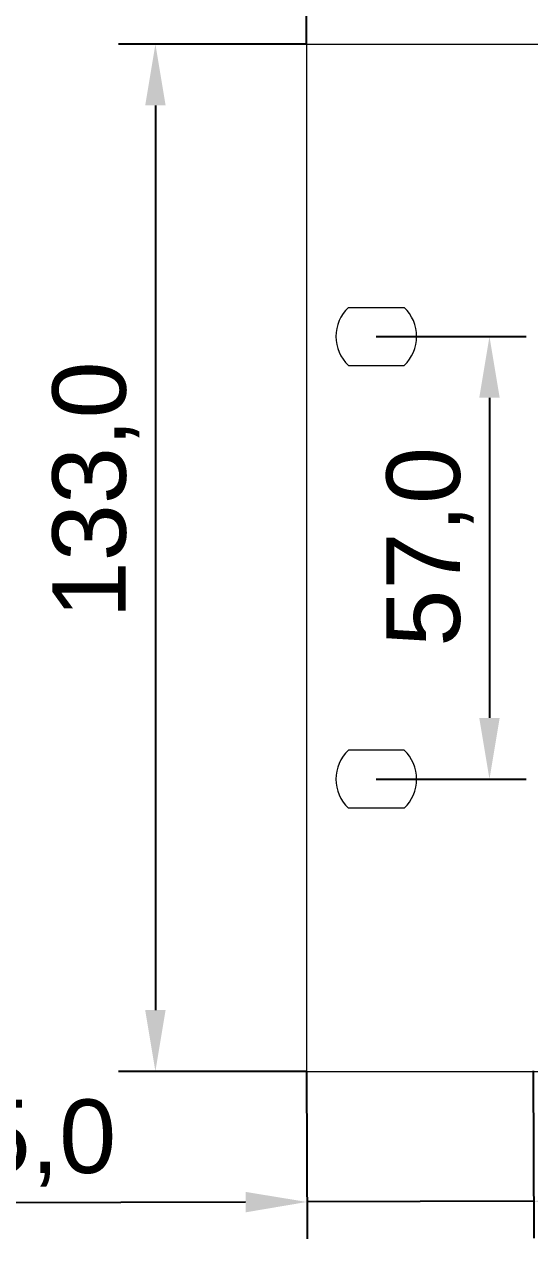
# Model space of a CAD drawing. Extents: x -194 to 239, y -574 to -265.
# Drawn here: x -151.4 to -130.77, y -345.77 to -296.21 of the extents above; entities that cross this region are included whole.
import ezdxf

# ---------------------------------------------------------------- set-up
doc = ezdxf.new("R2010")
doc.units = 0
doc.header["$LTSCALE"] = 0.5
doc.header["$PDMODE"] = 2
doc.layers.get('0').update_dxf_attribs({"linetype": 'CONTINUOUS'})
doc.layers.get('DEFPOINTS').update_dxf_attribs({"linetype": 'CONTINUOUS'})
doc.layers.add('1', color=7, linetype='CONTINUOUS')
doc.styles.get("Standard").update_dxf_attribs({"font": 'arial.ttf', "height": 3})
doc.dimstyles.get("Standard").update_dxf_attribs({"dimtxt": 0.18, "dimasz": 0.18, "dimexe": 0.18, "dimexo": 0.0625, "dimgap": 0.09, "dimtad": 0, "dimtih": 1, "dimtoh": 1, "dimdec": 4, "dimzin": 0, "dimdsep": 46, "dimtxsty": 'Standard', "dimcen": 0.09, "dimadec": 0, "dimazin": 0, "dimtfac": 1, "dimtdec": 4, "dimtofl": 0, "dimtmove": 0, "dimatfit": 3, "dimfxl": 1, "dimtolj": 1, "dimtzin": 0, "dimarcsym": 0})

# ---------------------------------------------------------------- blocks, each defined once
blk = doc.blocks.new('*D132')
at = {"color": 1, "lineweight": -2, "transparency": 16777216}
for p, q in [((-139.884, -297.025), (-139.884, -289.172)), ((13.1, -297.025), (13.1, -289.172)), ((-137.384, -290.672), (10.6, -290.672))]:
    blk.add_line(p, q, dxfattribs=at)
at = {"color": 1, "lineweight": 5, "transparency": 16777216}
for points in [[(-137.384, -290.255), (-137.384, -291.088), (-139.884, -290.672)], [(10.6, -290.255), (10.6, -291.088), (13.1, -290.672)]]:
    blk.add_solid(points, dxfattribs=at)
at = {"layer": 'DEFPOINTS', "color": 0, "lineweight": 5, "transparency": 16777216}
for p in [(13.1, -290.672), (-139.884, -297.025), (13.1, -297.025)]:
    blk.add_point(p, dxfattribs=at)
at = {"color": 7, "lineweight": 5, "transparency": 16777216, "insert": (-62.846, -288.244), "char_height": 3, "attachment_point": 5}
blk.add_mtext('\\A1;482,{\\fArial|b0|i0|c238|p34;6}', dxfattribs=at)
blk = doc.blocks.new('*D133')
at = {"color": 1, "lineweight": -2, "transparency": 16777216}
for p, q in [((-139.884, -297.025), (-147.553, -297.025)), ((-146.053, -299.525), (-146.053, -336.444)), ((-139.884, -338.944), (-147.553, -338.944))]:
    blk.add_line(p, q, dxfattribs=at)
at = {"color": 1, "lineweight": 5, "transparency": 16777216}
for points in [[(-146.469, -299.525), (-145.636, -299.525), (-146.053, -297.025)], [(-146.469, -336.444), (-145.636, -336.444), (-146.053, -338.944)]]:
    blk.add_solid(points, dxfattribs=at)
at = {"layer": 'DEFPOINTS', "color": 0, "lineweight": 5, "transparency": 16777216}
for p in [(-139.884, -297.025), (-146.053, -338.944), (-139.884, -338.944)]:
    blk.add_point(p, dxfattribs=at)
at = {"color": 7, "lineweight": 5, "transparency": 16777216, "insert": (-148.481, -315.213), "char_height": 3, "attachment_point": 5, "rotation": 90}
blk.add_mtext('\\A1;133,0', dxfattribs=at)
blk = doc.blocks.new('*D134')
at = {"color": 1, "lineweight": -2, "transparency": 16777216}
for p, q in [((-139.884, -338.944), (-139.864, -345.771)), ((-130.632, -338.918), (-130.613, -345.745)), ((-142.369, -344.278), (-156.262, -344.317)), ((-130.617, -344.245), (-139.869, -344.271)), ((-128.117, -344.238), (-125.617, -344.231))]:
    blk.add_line(p, q, dxfattribs=at)
at = {"color": 1, "lineweight": 5, "transparency": 16777216}
for points in [[(-142.37, -343.861), (-142.367, -344.694), (-139.869, -344.271)], [(-128.118, -343.821), (-128.116, -344.654), (-130.617, -344.245)]]:
    blk.add_solid(points, dxfattribs=at)
at = {"layer": 'DEFPOINTS', "color": 0, "lineweight": 5, "transparency": 16777216}
for p in [(-139.884, -338.944), (-130.632, -338.918), (-130.617, -344.245)]:
    blk.add_point(p, dxfattribs=at)
at = {"color": 7, "lineweight": 5, "transparency": 16777216, "insert": (-151.728, -341.876), "char_height": 3, "attachment_point": 5, "rotation": 0.1617}
blk.add_mtext('\\A1;25,0', dxfattribs=at)
blk = doc.blocks.new('*D139')
at = {"color": 1, "lineweight": -2, "transparency": 16777216}
for p, q in [((-137.036, -308.952), (-130.917, -308.952)), ((-132.417, -311.452), (-132.417, -324.517)), ((-137.036, -327.017), (-130.917, -327.017))]:
    blk.add_line(p, q, dxfattribs=at)
at = {"color": 1, "lineweight": 5, "transparency": 16777216}
for points in [[(-132.834, -311.452), (-132, -311.452), (-132.417, -308.952)], [(-132.834, -324.517), (-132, -324.517), (-132.417, -327.017)]]:
    blk.add_solid(points, dxfattribs=at)
at = {"layer": 'DEFPOINTS', "color": 0, "lineweight": 5, "transparency": 16777216}
for p in [(-137.036, -308.952), (-137.036, -327.017), (-132.417, -327.017)]:
    blk.add_point(p, dxfattribs=at)
at = {"color": 7, "lineweight": 5, "transparency": 16777216, "insert": (-134.845, -317.535), "char_height": 3, "attachment_point": 5, "rotation": 90}
blk.add_mtext('\\A1;57,0', dxfattribs=at)

msp = doc.modelspace()

# ---------------------------------------------------------------- linework, layer by layer
at = {"layer": '1', "lineweight": 5}
for p, q in [((-139.88366, -297.02455), (-63.41311, -297.02455)), ((-139.88366, -297.02455), (-139.88366, -338.94377)), ((-138.17602, -307.76537), (-135.89661, -307.76537)), ((-138.17602, -310.13815), (-135.89661, -310.13815)), ((-135.89661, -325.83017), (-138.17602, -325.83017)), ((-135.89661, -328.20296), (-138.17602, -328.20296)), ((-139.88366, -338.94377), (-63.41311, -338.94377))]:
    msp.add_line(p, q, dxfattribs=at)
for centre, start, end in [((-137.03631, -308.95176), 133.850174, 226.149826), ((-137.03631, -308.95176), 313.850174, 46.149826), ((-137.03631, -327.01657), 133.850174, 226.149826), ((-137.03631, -327.01657), 313.850174, 46.149826)]:
    msp.add_arc(centre, 1.64513, start, end, dxfattribs=at)

# ---------------------------------------------------------------- dimensions: what is measured, and where the dimension line sits
at = {"lineweight": 5}
for base, p1, p2, angle, text, picture, middle in [((13.09969, -290.67163), (-139.88366, -297.02455), (13.09969, -297.02455), 0.000001, '482,{\\fArial|b0|i0|c238|p34;6}', '*D132', (-62.84613, -290.67163)), ((-146.05273, -338.94377), (-139.88366, -297.02455), (-139.88366, -338.94377), 270, '133,0', '*D133', (-146.05273, -315.21339)), ((-132.41714, -327.01657), (-137.03631, -308.95176), (-137.03631, -327.01657), 270, '57,0', '*D139', (-132.41714, -317.53541)), ((-130.61693, -344.24463), (-139.88366, -338.94377), (-130.63196, -338.91766), 0.161724, '25,0', '*D134', (-151.72072, -344.3042))]:
    dim = msp.add_linear_dim(base=base, p1=p1, p2=p2, angle=angle, text=text, dimstyle='Standard', override={"dimtxt": 2.5, "dimasz": 2.5, "dimexe": 1.5, "dimexo": 0, "dimgap": 0.625, "dimtad": 1, "dimtih": 0, "dimtoh": 0, "dimzin": 8, "dimlunit": 6, "dimcen": 2.5, "dimclrd": 1, "dimclre": 1, "dimclrt": 7, "dimtofl": 1, "dimatfit": 0}, dxfattribs=at)
    dim.commit()
    dim.dimension.update_dxf_attribs({"geometry": picture, "text_midpoint": middle, "dimtype": 161})

doc.saveas('drawing.dxf')
